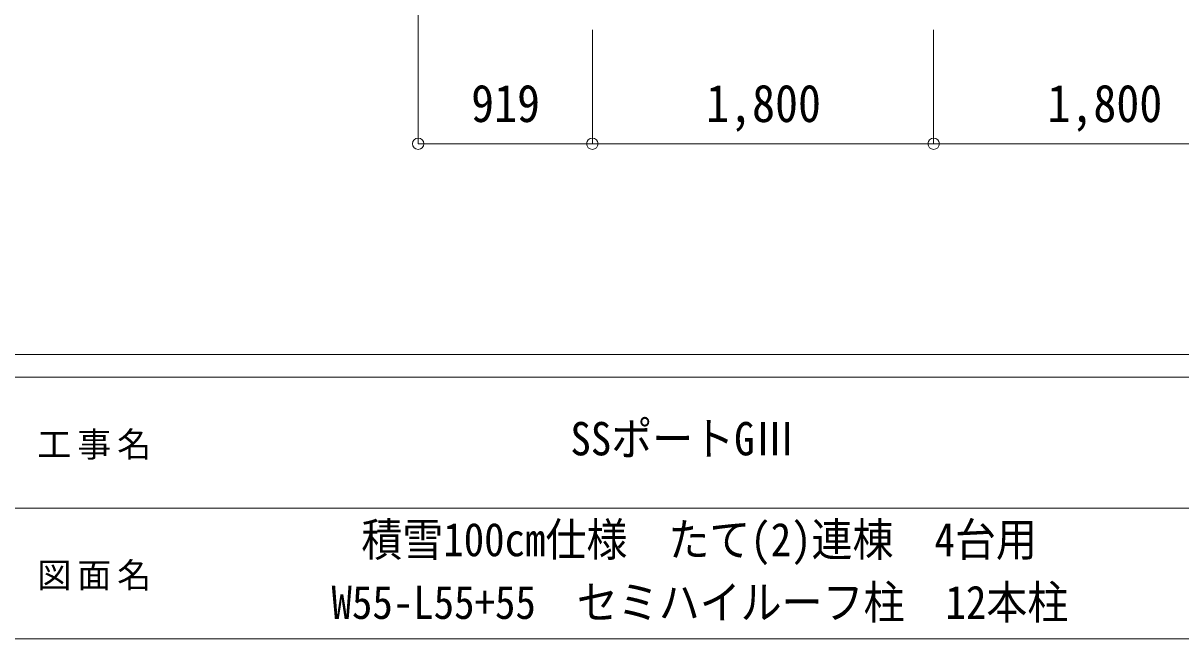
# Model space of a CAD drawing. Units: millimetres at full size, sheet at 1:60. Extents: x -16864 to 16864, y -11640 to 11640.
# Drawn here: x -814 to 5292, y -11640 to -8392 of the extents above; entities that cross this region are included whole.
import ezdxf
from ezdxf.enums import TextEntityAlignment as Align

# ---------------------------------------------------------------- set-up
doc = ezdxf.new("R2010")
doc.units = ezdxf.units.MM
doc.header["$LTSCALE"] = 60
doc.header["$PDMODE"] = 32
doc.header["$PDSIZE"] = 60
doc.layers.add('0-8_TABLE1', color=6, linetype='Continuous', lineweight=9)
doc.layers.add('F-0', color=7, linetype='Continuous', lineweight=9)
doc.styles.add('ＭＳ ゴシック', font='')
doc.styles.get('ＭＳ ゴシック').set_extended_font_data('MS Gothic')

msp = doc.modelspace()

# ---------------------------------------------------------------- linework, layer by layer
at = {"layer": '0-8_TABLE1'}
for p, q in [((1269.48, -9028.47), (1269.48, -7826.47)), ((2188, -9028.47), (2188, -8428.47)), ((3988, -9028.47), (3988, -8428.47)), ((2188, -9028.47), (1269.48, -9028.47)), ((3988, -9028.47), (2188, -9028.47)), ((5788, -9028.47), (3988, -9028.47))]:
    msp.add_line(p, q, dxfattribs=at)
for p in [(1269.48, -9028.47), (2188, -9028.47), (3988, -9028.47)]:
    msp.add_point(p, dxfattribs=at)
at = {"layer": 'F-0', "color": 5, "lineweight": 5}
for p, q in [((-16864.12, -10140), (16015.88, -10140)), ((-16864.12, -10260), (10682.37, -10260)), ((-6897.63, -10950), (5402.37, -10950)), ((-16864.12, -11640), (16015.88, -11640))]:
    msp.add_line(p, q, dxfattribs=at)

# ---------------------------------------------------------------- texts
at = {"layer": '0-8_TABLE1', "color": 7, "style": 'ＭＳ ゴシック', "width": 0.9}
for s, p in [('919', (1548.74, -8973.47)), ('1,800', (2788, -8973.47)), ('1,800', (4588, -8973.47))]:
    msp.add_text(s, height=197.9, dxfattribs=at).set_placement(p, align=Align.BOTTOM_LEFT)
at = {"layer": 'F-0', "style": 'ＭＳ ゴシック', "width": 0.9}
for s, p in [('SSポートGⅢ ', (2072.37, -10725)), ('積雪100cm仕様\u3000たて(2)連棟\u30004台用', (969.87, -11256.91)), ('W55-L55+55\u3000セミハイルーフ柱\u300012本柱', (812.37, -11587.74))]:
    msp.add_text(s, height=176, dxfattribs=at).set_placement(p, align=Align.BOTTOM_LEFT)
at = {"layer": 'F-0', "char_height": 132, "attachment_point": 7, "style": 'ＭＳ ゴシック'}
for s, insert in [('\\T1.17;工事名', (-739.42, -10695)), ('\\T1.17;図面名', (-739.42, -11385))]:
    msp.add_mtext(s, dxfattribs=dict(at, insert=insert))

doc.saveas('drawing.dxf')
